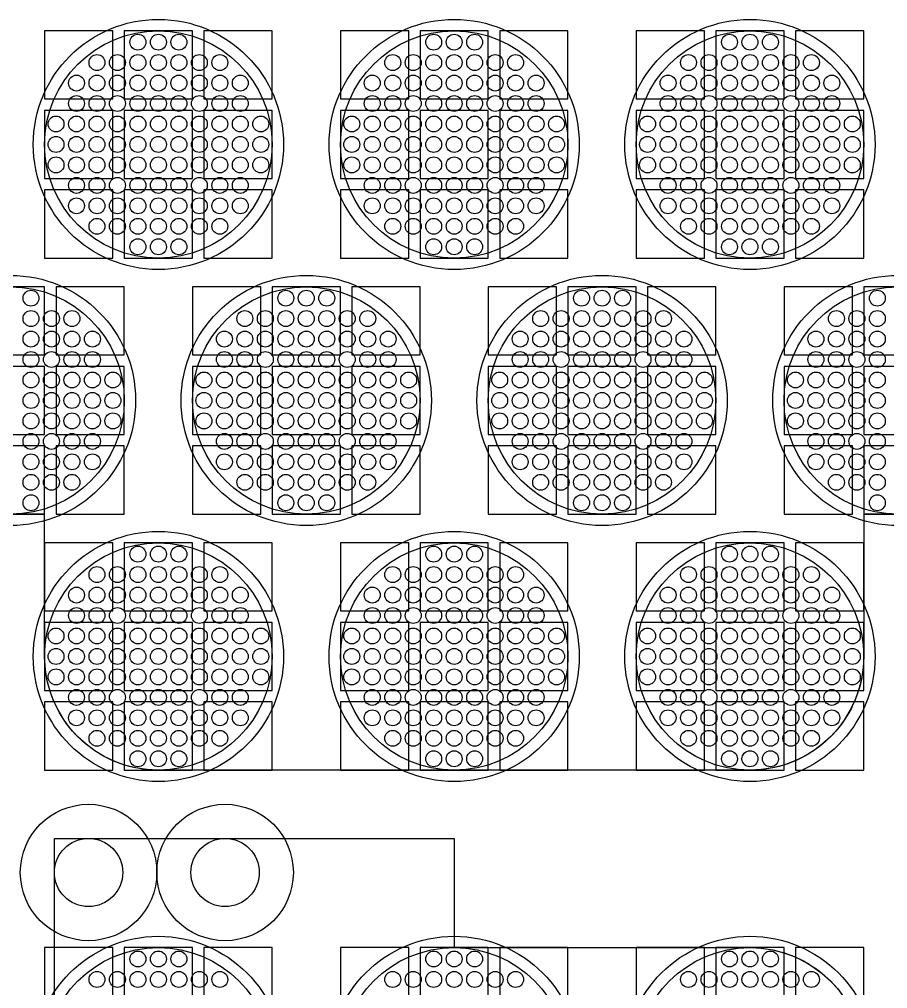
# Model space of a CAD drawing. Extents: x -49 to 54, y -38 to 38.
# Drawn here: x -37.283 to -33.467, y -17.851 to -13.588 of the extents above; entities that cross this region are included whole.
import ezdxf

# ---------------------------------------------------------------- set-up
doc = ezdxf.new("R2010")
doc.units = 0
for name, color, linetype in [('ADHESIVE_VIA_OPENINGS', 30, 'CONTINUOUS'), ('BACK_LAYER', 5, 'CONTINUOUS'), ('COND_LAYER_LOWER_ELECTRODE', 6, 'CONTINUOUS'), ('CONDUCTIVE_LAYER_BACK_LAYER', 2, 'CONTINUOUS'), ('EMITTER', 3, 'CONTINUOUS'), ('LOWER_ELECTRODE', 1, 'CONTINUOUS'), ('SUBSTRATE_VIA', 4, 'CONTINUOUS')]:
    doc.layers.add(name, color=color, linetype=linetype)

msp = doc.modelspace()

# ---------------------------------------------------------------- linework, layer by layer
at = {"layer": 'ADHESIVE_VIA_OPENINGS'}
for centre in [(-36.979, -17.3401), (-36.379, -17.3401)]:
    msp.add_circle(centre, 0.3, dxfattribs=at)
at = {"layer": 'BACK_LAYER'}
for points in [[(-37.1721, -13.9384), (-36.8721, -13.9384), (-36.8721, -13.6384), (-37.1721, -13.6384)], [(-36.8221, -13.9384), (-36.5221, -13.9384), (-36.5221, -13.6384), (-36.8221, -13.6384)], [(-36.4721, -13.9384), (-36.1721, -13.9384), (-36.1721, -13.6384), (-36.4721, -13.6384)], [(-35.8721, -13.9384), (-35.5721, -13.9384), (-35.5721, -13.6384), (-35.8721, -13.6384)], [(-35.5221, -13.9384), (-35.2221, -13.9384), (-35.2221, -13.6384), (-35.5221, -13.6384)], [(-35.1721, -13.9384), (-34.8721, -13.9384), (-34.8721, -13.6384), (-35.1721, -13.6384)], [(-34.5721, -13.9384), (-34.2721, -13.9384), (-34.2721, -13.6384), (-34.5721, -13.6384)], [(-34.2221, -13.9384), (-33.9221, -13.9384), (-33.9221, -13.6384), (-34.2221, -13.6384)], [(-33.8721, -13.9384), (-33.5721, -13.9384), (-33.5721, -13.6384), (-33.8721, -13.6384)], [(-37.1721, -14.2884), (-36.8721, -14.2884), (-36.8721, -13.9884), (-37.1721, -13.9884)], [(-36.8221, -14.2884), (-36.5221, -14.2884), (-36.5221, -13.9884), (-36.8221, -13.9884)], [(-36.4721, -14.2884), (-36.1721, -14.2884), (-36.1721, -13.9884), (-36.4721, -13.9884)], [(-35.8721, -14.2884), (-35.5721, -14.2884), (-35.5721, -13.9884), (-35.8721, -13.9884)], [(-35.5221, -14.2884), (-35.2221, -14.2884), (-35.2221, -13.9884), (-35.5221, -13.9884)], [(-35.1721, -14.2884), (-34.8721, -14.2884), (-34.8721, -13.9884), (-35.1721, -13.9884)], [(-34.5721, -14.2884), (-34.2721, -14.2884), (-34.2721, -13.9884), (-34.5721, -13.9884)], [(-34.2221, -14.2884), (-33.9221, -14.2884), (-33.9221, -13.9884), (-34.2221, -13.9884)], [(-33.8721, -14.2884), (-33.5721, -14.2884), (-33.5721, -13.9884), (-33.8721, -13.9884)], [(-37.1721, -14.6384), (-36.8721, -14.6384), (-36.8721, -14.3384), (-37.1721, -14.3384)], [(-36.8221, -14.6384), (-36.5221, -14.6384), (-36.5221, -14.3384), (-36.8221, -14.3384)], [(-36.4721, -14.6384), (-36.1721, -14.6384), (-36.1721, -14.3384), (-36.4721, -14.3384)], [(-35.8721, -14.6384), (-35.5721, -14.6384), (-35.5721, -14.3384), (-35.8721, -14.3384)], [(-35.5221, -14.6384), (-35.2221, -14.6384), (-35.2221, -14.3384), (-35.5221, -14.3384)], [(-35.1721, -14.6384), (-34.8721, -14.6384), (-34.8721, -14.3384), (-35.1721, -14.3384)], [(-34.5721, -14.6384), (-34.2721, -14.6384), (-34.2721, -14.3384), (-34.5721, -14.3384)], [(-34.2221, -14.6384), (-33.9221, -14.6384), (-33.9221, -14.3384), (-34.2221, -14.3384)], [(-33.8721, -14.6384), (-33.5721, -14.6384), (-33.5721, -14.3384), (-33.8721, -14.3384)], [(-37.4721, -15.0642), (-37.1721, -15.0642), (-37.1721, -14.7642), (-37.4721, -14.7642)], [(-37.1221, -15.0642), (-36.8221, -15.0642), (-36.8221, -14.7642), (-37.1221, -14.7642)], [(-36.5221, -15.0642), (-36.2221, -15.0642), (-36.2221, -14.7642), (-36.5221, -14.7642)], [(-36.1721, -15.0642), (-35.8721, -15.0642), (-35.8721, -14.7642), (-36.1721, -14.7642)], [(-35.8221, -15.0642), (-35.5221, -15.0642), (-35.5221, -14.7642), (-35.8221, -14.7642)], [(-35.2221, -15.0642), (-34.9221, -15.0642), (-34.9221, -14.7642), (-35.2221, -14.7642)], [(-34.8721, -15.0642), (-34.5721, -15.0642), (-34.5721, -14.7642), (-34.8721, -14.7642)], [(-34.5221, -15.0642), (-34.2221, -15.0642), (-34.2221, -14.7642), (-34.5221, -14.7642)], [(-33.9221, -15.0642), (-33.6221, -15.0642), (-33.6221, -14.7642), (-33.9221, -14.7642)], [(-33.5721, -15.0642), (-33.2721, -15.0642), (-33.2721, -14.7642), (-33.5721, -14.7642)], [(-37.4721, -15.4142), (-37.1721, -15.4142), (-37.1721, -15.1142), (-37.4721, -15.1142)], [(-37.1221, -15.4142), (-36.8221, -15.4142), (-36.8221, -15.1142), (-37.1221, -15.1142)], [(-36.5221, -15.4142), (-36.2221, -15.4142), (-36.2221, -15.1142), (-36.5221, -15.1142)], [(-36.1721, -15.4142), (-35.8721, -15.4142), (-35.8721, -15.1142), (-36.1721, -15.1142)], [(-35.8221, -15.4142), (-35.5221, -15.4142), (-35.5221, -15.1142), (-35.8221, -15.1142)], [(-35.2221, -15.4142), (-34.9221, -15.4142), (-34.9221, -15.1142), (-35.2221, -15.1142)], [(-34.8721, -15.4142), (-34.5721, -15.4142), (-34.5721, -15.1142), (-34.8721, -15.1142)], [(-34.5221, -15.4142), (-34.2221, -15.4142), (-34.2221, -15.1142), (-34.5221, -15.1142)], [(-33.9221, -15.4142), (-33.6221, -15.4142), (-33.6221, -15.1142), (-33.9221, -15.1142)], [(-33.5721, -15.4142), (-33.2721, -15.4142), (-33.2721, -15.1142), (-33.5721, -15.1142)], [(-37.4721, -15.7642), (-37.1721, -15.7642), (-37.1721, -15.4642), (-37.4721, -15.4642)], [(-37.1221, -15.7642), (-36.8221, -15.7642), (-36.8221, -15.4642), (-37.1221, -15.4642)], [(-36.5221, -15.7642), (-36.2221, -15.7642), (-36.2221, -15.4642), (-36.5221, -15.4642)], [(-36.1721, -15.7642), (-35.8721, -15.7642), (-35.8721, -15.4642), (-36.1721, -15.4642)], [(-35.8221, -15.7642), (-35.5221, -15.7642), (-35.5221, -15.4642), (-35.8221, -15.4642)], [(-35.2221, -15.7642), (-34.9221, -15.7642), (-34.9221, -15.4642), (-35.2221, -15.4642)], [(-34.8721, -15.7642), (-34.5721, -15.7642), (-34.5721, -15.4642), (-34.8721, -15.4642)], [(-34.5221, -15.7642), (-34.2221, -15.7642), (-34.2221, -15.4642), (-34.5221, -15.4642)], [(-33.9221, -15.7642), (-33.6221, -15.7642), (-33.6221, -15.4642), (-33.9221, -15.4642)], [(-33.5721, -15.7642), (-33.2721, -15.7642), (-33.2721, -15.4642), (-33.5721, -15.4642)], [(-37.1721, -16.19), (-36.8721, -16.19), (-36.8721, -15.89), (-37.1721, -15.89)], [(-36.8221, -16.19), (-36.5221, -16.19), (-36.5221, -15.89), (-36.8221, -15.89)], [(-36.4721, -16.19), (-36.1721, -16.19), (-36.1721, -15.89), (-36.4721, -15.89)], [(-35.8721, -16.19), (-35.5721, -16.19), (-35.5721, -15.89), (-35.8721, -15.89)], [(-35.5221, -16.19), (-35.2221, -16.19), (-35.2221, -15.89), (-35.5221, -15.89)], [(-35.1721, -16.19), (-34.8721, -16.19), (-34.8721, -15.89), (-35.1721, -15.89)], [(-34.5721, -16.19), (-34.2721, -16.19), (-34.2721, -15.89), (-34.5721, -15.89)], [(-34.2221, -16.19), (-33.9221, -16.19), (-33.9221, -15.89), (-34.2221, -15.89)], [(-33.8721, -16.19), (-33.5721, -16.19), (-33.5721, -15.89), (-33.8721, -15.89)], [(-37.1721, -16.54), (-36.8721, -16.54), (-36.8721, -16.24), (-37.1721, -16.24)], [(-36.8221, -16.54), (-36.5221, -16.54), (-36.5221, -16.24), (-36.8221, -16.24)], [(-36.4721, -16.54), (-36.1721, -16.54), (-36.1721, -16.24), (-36.4721, -16.24)], [(-35.8721, -16.54), (-35.5721, -16.54), (-35.5721, -16.24), (-35.8721, -16.24)], [(-35.5221, -16.54), (-35.2221, -16.54), (-35.2221, -16.24), (-35.5221, -16.24)], [(-35.1721, -16.54), (-34.8721, -16.54), (-34.8721, -16.24), (-35.1721, -16.24)], [(-34.5721, -16.54), (-34.2721, -16.54), (-34.2721, -16.24), (-34.5721, -16.24)], [(-34.2221, -16.54), (-33.9221, -16.54), (-33.9221, -16.24), (-34.2221, -16.24)], [(-33.8721, -16.54), (-33.5721, -16.54), (-33.5721, -16.24), (-33.8721, -16.24)], [(-37.1721, -16.89), (-36.8721, -16.89), (-36.8721, -16.59), (-37.1721, -16.59)], [(-36.8221, -16.89), (-36.5221, -16.89), (-36.5221, -16.59), (-36.8221, -16.59)], [(-36.4721, -16.89), (-36.1721, -16.89), (-36.1721, -16.59), (-36.4721, -16.59)], [(-35.8721, -16.89), (-35.5721, -16.89), (-35.5721, -16.59), (-35.8721, -16.59)], [(-35.5221, -16.89), (-35.2221, -16.89), (-35.2221, -16.59), (-35.5221, -16.59)], [(-35.1721, -16.89), (-34.8721, -16.89), (-34.8721, -16.59), (-35.1721, -16.59)], [(-34.5721, -16.89), (-34.2721, -16.89), (-34.2721, -16.59), (-34.5721, -16.59)], [(-34.2221, -16.89), (-33.9221, -16.89), (-33.9221, -16.59), (-34.2221, -16.59)], [(-33.8721, -16.89), (-33.5721, -16.89), (-33.5721, -16.59), (-33.8721, -16.59)], [(-37.1721, -17.9704), (-36.8721, -17.9704), (-36.8721, -17.6704), (-37.1721, -17.6704)], [(-36.8221, -17.9704), (-36.5221, -17.9704), (-36.5221, -17.6704), (-36.8221, -17.6704)], [(-36.4721, -17.9704), (-36.1721, -17.9704), (-36.1721, -17.6704), (-36.4721, -17.6704)], [(-35.8721, -17.9704), (-35.5721, -17.9704), (-35.5721, -17.6704), (-35.8721, -17.6704)], [(-35.5221, -17.9704), (-35.2221, -17.9704), (-35.2221, -17.6704), (-35.5221, -17.6704)], [(-35.1721, -17.9704), (-34.8721, -17.9704), (-34.8721, -17.6704), (-35.1721, -17.6704)], [(-34.5721, -17.9704), (-34.2721, -17.9704), (-34.2721, -17.6704), (-34.5721, -17.6704)], [(-34.2221, -17.9704), (-33.9221, -17.9704), (-33.9221, -17.6704), (-34.2221, -17.6704)], [(-33.8721, -17.9704), (-33.5721, -17.9704), (-33.5721, -17.6704), (-33.8721, -17.6704)]]:
    msp.add_lwpolyline(points, close=True, dxfattribs=at)
at = {"layer": 'COND_LAYER_LOWER_ELECTRODE'}
for centre in [(-36.6721, -14.1384), (-35.3721, -14.1384), (-34.0721, -14.1384), (-37.3221, -15.2642), (-36.0221, -15.2642), (-34.7221, -15.2642), (-33.4221, -15.2642), (-36.6721, -16.39), (-35.3721, -16.39), (-34.0721, -16.39), (-36.6721, -18.1704), (-35.3721, -18.1704), (-34.0721, -18.1704)]:
    msp.add_circle(centre, 0.55, dxfattribs=at)
at = {"layer": 'CONDUCTIVE_LAYER_BACK_LAYER'}
for points in [[(-33.4121, -15.7641), (-33.5721, -15.7641), (-33.5721, -16.39), (-33.5725, -16.4099), (-33.5737, -16.4298), (-33.5756, -16.4495), (-33.5784, -16.4692), (-33.5819, -16.4888), (-33.5862, -16.5082), (-33.5913, -16.5274), (-33.5972, -16.5464), (-33.6038, -16.5652), (-33.6111, -16.5837), (-33.6192, -16.6018), (-33.6279, -16.6197), (-33.6374, -16.6372), (-33.6476, -16.6542), (-33.6584, -16.6709), (-33.6699, -16.6871), (-33.6821, -16.7029), (-33.6948, -16.7181), (-33.7081, -16.7329), (-33.7221, -16.7471), (-33.7365, -16.7607), (-33.7515, -16.7738), (-33.767, -16.7862), (-33.783, -16.798), (-33.7995, -16.8092), (-33.8164, -16.8197), (-33.8336, -16.8295), (-33.8513, -16.8386), (-33.8693, -16.8471), (-33.8876, -16.8548), (-33.9063, -16.8617), (-33.9252, -16.868), (-33.9443, -16.8734), (-33.9636, -16.8781), (-33.9831, -16.882), (-34.0027, -16.8852), (-34.0225, -16.8876), (-34.0423, -16.8891), (-34.0621, -16.8899), (-36.682, -16.8899), (-36.7019, -16.8891), (-36.7217, -16.8876), (-36.7414, -16.8852), (-36.7611, -16.882), (-36.7806, -16.8781), (-36.7999, -16.8734), (-36.819, -16.868), (-36.8379, -16.8617), (-36.8565, -16.8548), (-36.8748, -16.8471), (-36.8929, -16.8386), (-36.9105, -16.8295), (-36.9278, -16.8197), (-36.9447, -16.8092), (-36.9611, -16.798), (-36.9771, -16.7862), (-36.9926, -16.7738), (-37.0076, -16.7607), (-37.0221, -16.7471), (-37.036, -16.7329), (-37.0494, -16.7181), (-37.0621, -16.7029), (-37.0742, -16.6871), (-37.0857, -16.6709), (-37.0966, -16.6542), (-37.1067, -16.6372), (-37.1162, -16.6197), (-37.125, -16.6018), (-37.1331, -16.5837), (-37.1404, -16.5652), (-37.147, -16.5464), (-37.1528, -16.5274), (-37.1579, -16.5082), (-37.1622, -16.4888), (-37.1658, -16.4692), (-37.1685, -16.4495), (-37.1705, -16.4298), (-37.1717, -16.4099), (-37.1721, -16.39), (-37.1721, -15.7641), (-37.332, -15.7641)], [(-37.129, -17.9676), (-37.129, -17.1901), (-35.3721, -17.1901), (-35.3721, -17.6705), (-34.0621, -17.6705), (-34.0423, -17.6713), (-34.0225, -17.6729), (-34.0027, -17.6752), (-33.9831, -17.6784), (-33.9636, -17.6823), (-33.9443, -17.687), (-33.9252, -17.6925), (-33.9063, -17.6987), (-33.8876, -17.7057), (-33.8693, -17.7134), (-33.8513, -17.7218), (-33.8336, -17.7309), (-33.8164, -17.7408), (-33.7995, -17.7513), (-33.783, -17.7624), (-33.767, -17.7742), (-33.7515, -17.7867), (-33.7365, -17.7997), (-33.7221, -17.8134), (-33.7081, -17.8276), (-33.6948, -17.8423), (-33.6821, -17.8576)]]:
    msp.add_lwpolyline(points, dxfattribs=at)
at = {"layer": 'EMITTER'}
for centre in [(-36.6721, -14.1384), (-35.3721, -14.1384), (-34.0721, -14.1384), (-37.3221, -15.2642), (-36.0221, -15.2642), (-34.7221, -15.2642), (-33.4221, -15.2642), (-36.6721, -16.39), (-35.3721, -16.39), (-34.0721, -16.39), (-36.6721, -18.1704), (-35.3721, -18.1704), (-34.0721, -18.1704)]:
    msp.add_circle(centre, 0.5, dxfattribs=at)
at = {"layer": 'LOWER_ELECTRODE'}
for centre in [(-36.7621, -13.6884), (-36.6721, -13.6884), (-36.5821, -13.6884), (-35.4621, -13.6884), (-35.3721, -13.6884), (-35.2821, -13.6884), (-34.1621, -13.6884), (-34.0721, -13.6884), (-33.9821, -13.6884), (-36.9421, -13.7784), (-36.8521, -13.7784), (-36.7621, -13.7784), (-36.6721, -13.7784), (-36.5821, -13.7784), (-36.4921, -13.7784), (-36.4021, -13.7784), (-35.6421, -13.7784), (-35.5521, -13.7784), (-35.4621, -13.7784), (-35.3721, -13.7784), (-35.2821, -13.7784), (-35.1921, -13.7784), (-35.1021, -13.7784), (-34.3421, -13.7784), (-34.2521, -13.7784), (-34.1621, -13.7784), (-34.0721, -13.7784), (-33.9821, -13.7784), (-33.8921, -13.7784), (-33.8021, -13.7784), (-37.0321, -13.8684), (-36.9421, -13.8684), (-36.8521, -13.8684), (-36.7621, -13.8684), (-36.6721, -13.8684), (-36.5821, -13.8684), (-36.4921, -13.8684), (-36.4021, -13.8684), (-36.3121, -13.8684), (-35.7321, -13.8684), (-35.6421, -13.8684), (-35.5521, -13.8684), (-35.4621, -13.8684), (-35.3721, -13.8684), (-35.2821, -13.8684), (-35.1921, -13.8684), (-35.1021, -13.8684), (-35.0121, -13.8684), (-34.4321, -13.8684), (-34.3421, -13.8684), (-34.2521, -13.8684), (-34.1621, -13.8684), (-34.0721, -13.8684), (-33.9821, -13.8684), (-33.8921, -13.8684), (-33.8021, -13.8684), (-33.7121, -13.8684), (-37.0321, -13.9584), (-36.9421, -13.9584), (-36.8521, -13.9584), (-36.7621, -13.9584), (-36.6721, -13.9584), (-36.5821, -13.9584), (-36.4921, -13.9584), (-36.4021, -13.9584), (-36.3121, -13.9584), (-35.7321, -13.9584), (-35.6421, -13.9584), (-35.5521, -13.9584), (-35.4621, -13.9584), (-35.3721, -13.9584), (-35.2821, -13.9584), (-35.1921, -13.9584), (-35.1021, -13.9584), (-35.0121, -13.9584), (-34.4321, -13.9584), (-34.3421, -13.9584), (-34.2521, -13.9584), (-34.1621, -13.9584), (-34.0721, -13.9584), (-33.9821, -13.9584), (-33.8921, -13.9584), (-33.8021, -13.9584), (-33.7121, -13.9584), (-37.1221, -14.0484), (-37.0321, -14.0484), (-36.9421, -14.0484), (-36.8521, -14.0484), (-36.7621, -14.0484), (-36.6721, -14.0484), (-36.5821, -14.0484), (-36.4921, -14.0484), (-36.4021, -14.0484), (-36.3121, -14.0484), (-36.2221, -14.0484), (-35.8221, -14.0484), (-35.7321, -14.0484), (-35.6421, -14.0484), (-35.5521, -14.0484), (-35.4621, -14.0484), (-35.3721, -14.0484), (-35.2821, -14.0484), (-35.1921, -14.0484), (-35.1021, -14.0484), (-35.0121, -14.0484), (-34.9221, -14.0484), (-34.5221, -14.0484), (-34.4321, -14.0484), (-34.3421, -14.0484), (-34.2521, -14.0484), (-34.1621, -14.0484), (-34.0721, -14.0484), (-33.9821, -14.0484), (-33.8921, -14.0484), (-33.8021, -14.0484), (-33.7121, -14.0484), (-33.6221, -14.0484), (-37.1221, -14.1384), (-37.0321, -14.1384), (-36.9421, -14.1384), (-36.8521, -14.1384), (-36.7621, -14.1384), (-36.6721, -14.1384), (-36.5821, -14.1384), (-36.4921, -14.1384), (-36.4021, -14.1384), (-36.3121, -14.1384), (-36.2221, -14.1384), (-35.8221, -14.1384), (-35.7321, -14.1384), (-35.6421, -14.1384), (-35.5521, -14.1384), (-35.4621, -14.1384), (-35.3721, -14.1384), (-35.2821, -14.1384), (-35.1921, -14.1384), (-35.1021, -14.1384), (-35.0121, -14.1384), (-34.9221, -14.1384), (-34.5221, -14.1384), (-34.4321, -14.1384), (-34.3421, -14.1384), (-34.2521, -14.1384), (-34.1621, -14.1384), (-34.0721, -14.1384), (-33.9821, -14.1384), (-33.8921, -14.1384), (-33.8021, -14.1384), (-33.7121, -14.1384), (-33.6221, -14.1384), (-37.1221, -14.2284), (-37.0321, -14.2284), (-36.9421, -14.2284), (-36.8521, -14.2284), (-36.7621, -14.2284), (-36.6721, -14.2284), (-36.5821, -14.2284), (-36.4921, -14.2284), (-36.4021, -14.2284), (-36.3121, -14.2284), (-36.2221, -14.2284), (-35.8221, -14.2284), (-35.7321, -14.2284), (-35.6421, -14.2284), (-35.5521, -14.2284), (-35.4621, -14.2284), (-35.3721, -14.2284), (-35.2821, -14.2284), (-35.1921, -14.2284), (-35.1021, -14.2284), (-35.0121, -14.2284), (-34.9221, -14.2284), (-34.5221, -14.2284), (-34.4321, -14.2284), (-34.3421, -14.2284), (-34.2521, -14.2284), (-34.1621, -14.2284), (-34.0721, -14.2284), (-33.9821, -14.2284), (-33.8921, -14.2284), (-33.8021, -14.2284), (-33.7121, -14.2284), (-33.6221, -14.2284), (-37.0321, -14.3184), (-36.9421, -14.3184), (-36.8521, -14.3184), (-36.7621, -14.3184), (-36.6721, -14.3184), (-36.5821, -14.3184), (-36.4921, -14.3184), (-36.4021, -14.3184), (-36.3121, -14.3184), (-35.7321, -14.3184), (-35.6421, -14.3184), (-35.5521, -14.3184), (-35.4621, -14.3184), (-35.3721, -14.3184), (-35.2821, -14.3184), (-35.1921, -14.3184), (-35.1021, -14.3184), (-35.0121, -14.3184), (-34.4321, -14.3184), (-34.3421, -14.3184), (-34.2521, -14.3184), (-34.1621, -14.3184), (-34.0721, -14.3184), (-33.9821, -14.3184), (-33.8921, -14.3184), (-33.8021, -14.3184), (-33.7121, -14.3184), (-37.0321, -14.4084), (-36.9421, -14.4084), (-36.8521, -14.4084), (-36.7621, -14.4084), (-36.6721, -14.4084), (-36.5821, -14.4084), (-36.4921, -14.4084), (-36.4021, -14.4084), (-36.3121, -14.4084), (-35.7321, -14.4084), (-35.6421, -14.4084), (-35.5521, -14.4084), (-35.4621, -14.4084), (-35.3721, -14.4084), (-35.2821, -14.4084), (-35.1921, -14.4084), (-35.1021, -14.4084), (-35.0121, -14.4084), (-34.4321, -14.4084), (-34.3421, -14.4084), (-34.2521, -14.4084), (-34.1621, -14.4084), (-34.0721, -14.4084), (-33.9821, -14.4084), (-33.8921, -14.4084), (-33.8021, -14.4084), (-33.7121, -14.4084), (-36.9421, -14.4984), (-36.8521, -14.4984), (-36.7621, -14.4984), (-36.6721, -14.4984), (-36.5821, -14.4984), (-36.4921, -14.4984), (-36.4021, -14.4984), (-35.6421, -14.4984), (-35.5521, -14.4984), (-35.4621, -14.4984), (-35.3721, -14.4984), (-35.2821, -14.4984), (-35.1921, -14.4984), (-35.1021, -14.4984), (-34.3421, -14.4984), (-34.2521, -14.4984), (-34.1621, -14.4984), (-34.0721, -14.4984), (-33.9821, -14.4984), (-33.8921, -14.4984), (-33.8021, -14.4984), (-36.7621, -14.5884), (-36.6721, -14.5884), (-36.5821, -14.5884), (-35.4621, -14.5884), (-35.3721, -14.5884), (-35.2821, -14.5884), (-34.1621, -14.5884), (-34.0721, -14.5884), (-33.9821, -14.5884), (-37.2321, -14.8142), (-36.1121, -14.8142), (-36.0221, -14.8142), (-35.9321, -14.8142), (-34.8121, -14.8142), (-34.7221, -14.8142), (-34.6321, -14.8142), (-33.5121, -14.8142), (-37.2321, -14.9042), (-37.1421, -14.9042), (-37.0521, -14.9042), (-36.2921, -14.9042), (-36.2021, -14.9042), (-36.1121, -14.9042), (-36.0221, -14.9042), (-35.9321, -14.9042), (-35.8421, -14.9042), (-35.7521, -14.9042), (-34.9921, -14.9042), (-34.9021, -14.9042), (-34.8121, -14.9042), (-34.7221, -14.9042), (-34.6321, -14.9042), (-34.5421, -14.9042), (-34.4521, -14.9042), (-33.6921, -14.9042), (-33.6021, -14.9042), (-33.5121, -14.9042), (-37.2321, -14.9942), (-37.1421, -14.9942), (-37.0521, -14.9942), (-36.9621, -14.9942), (-36.3821, -14.9942), (-36.2921, -14.9942), (-36.2021, -14.9942), (-36.1121, -14.9942), (-36.0221, -14.9942), (-35.9321, -14.9942), (-35.8421, -14.9942), (-35.7521, -14.9942), (-35.6621, -14.9942), (-35.0821, -14.9942), (-34.9921, -14.9942), (-34.9021, -14.9942), (-34.8121, -14.9942), (-34.7221, -14.9942), (-34.6321, -14.9942), (-34.5421, -14.9942), (-34.4521, -14.9942), (-34.3621, -14.9942), (-33.7821, -14.9942), (-33.6921, -14.9942), (-33.6021, -14.9942), (-33.5121, -14.9942), (-37.2321, -15.0842), (-37.1421, -15.0842), (-37.0521, -15.0842), (-36.9621, -15.0842), (-36.3821, -15.0842), (-36.2921, -15.0842), (-36.2021, -15.0842), (-36.1121, -15.0842), (-36.0221, -15.0842), (-35.9321, -15.0842), (-35.8421, -15.0842), (-35.7521, -15.0842), (-35.6621, -15.0842), (-35.0821, -15.0842), (-34.9921, -15.0842), (-34.9021, -15.0842), (-34.8121, -15.0842), (-34.7221, -15.0842), (-34.6321, -15.0842), (-34.5421, -15.0842), (-34.4521, -15.0842), (-34.3621, -15.0842), (-33.7821, -15.0842), (-33.6921, -15.0842), (-33.6021, -15.0842), (-33.5121, -15.0842), (-37.2321, -15.1742), (-37.1421, -15.1742), (-37.0521, -15.1742), (-36.9621, -15.1742), (-36.8721, -15.1742), (-36.4721, -15.1742), (-36.3821, -15.1742), (-36.2921, -15.1742), (-36.2021, -15.1742), (-36.1121, -15.1742), (-36.0221, -15.1742), (-35.9321, -15.1742), (-35.8421, -15.1742), (-35.7521, -15.1742), (-35.6621, -15.1742), (-35.5721, -15.1742), (-35.1721, -15.1742), (-35.0821, -15.1742), (-34.9921, -15.1742), (-34.9021, -15.1742), (-34.8121, -15.1742), (-34.7221, -15.1742), (-34.6321, -15.1742), (-34.5421, -15.1742), (-34.4521, -15.1742), (-34.3621, -15.1742), (-34.2721, -15.1742), (-33.8721, -15.1742), (-33.7821, -15.1742), (-33.6921, -15.1742), (-33.6021, -15.1742), (-33.5121, -15.1742), (-37.2321, -15.2642), (-37.1421, -15.2642), (-37.0521, -15.2642), (-36.9621, -15.2642), (-36.8721, -15.2642), (-36.4721, -15.2642), (-36.3821, -15.2642), (-36.2921, -15.2642), (-36.2021, -15.2642), (-36.1121, -15.2642), (-36.0221, -15.2642), (-35.9321, -15.2642), (-35.8421, -15.2642), (-35.7521, -15.2642), (-35.6621, -15.2642), (-35.5721, -15.2642), (-35.1721, -15.2642), (-35.0821, -15.2642), (-34.9921, -15.2642), (-34.9021, -15.2642), (-34.8121, -15.2642), (-34.7221, -15.2642), (-34.6321, -15.2642), (-34.5421, -15.2642), (-34.4521, -15.2642), (-34.3621, -15.2642), (-34.2721, -15.2642), (-33.8721, -15.2642), (-33.7821, -15.2642), (-33.6921, -15.2642), (-33.6021, -15.2642), (-33.5121, -15.2642), (-37.2321, -15.3542), (-37.1421, -15.3542), (-37.0521, -15.3542), (-36.9621, -15.3542), (-36.8721, -15.3542), (-36.4721, -15.3542), (-36.3821, -15.3542), (-36.2921, -15.3542), (-36.2021, -15.3542), (-36.1121, -15.3542), (-36.0221, -15.3542), (-35.9321, -15.3542), (-35.8421, -15.3542), (-35.7521, -15.3542), (-35.6621, -15.3542), (-35.5721, -15.3542), (-35.1721, -15.3542), (-35.0821, -15.3542), (-34.9921, -15.3542), (-34.9021, -15.3542), (-34.8121, -15.3542), (-34.7221, -15.3542), (-34.6321, -15.3542), (-34.5421, -15.3542), (-34.4521, -15.3542), (-34.3621, -15.3542), (-34.2721, -15.3542), (-33.8721, -15.3542), (-33.7821, -15.3542), (-33.6921, -15.3542), (-33.6021, -15.3542), (-33.5121, -15.3542), (-37.2321, -15.4442), (-37.1421, -15.4442), (-37.0521, -15.4442), (-36.9621, -15.4442), (-36.3821, -15.4442), (-36.2921, -15.4442), (-36.2021, -15.4442), (-36.1121, -15.4442), (-36.0221, -15.4442), (-35.9321, -15.4442), (-35.8421, -15.4442), (-35.7521, -15.4442), (-35.6621, -15.4442), (-35.0821, -15.4442), (-34.9921, -15.4442), (-34.9021, -15.4442), (-34.8121, -15.4442), (-34.7221, -15.4442), (-34.6321, -15.4442), (-34.5421, -15.4442), (-34.4521, -15.4442), (-34.3621, -15.4442), (-33.7821, -15.4442), (-33.6921, -15.4442), (-33.6021, -15.4442), (-33.5121, -15.4442), (-37.2321, -15.5342), (-37.1421, -15.5342), (-37.0521, -15.5342), (-36.9621, -15.5342), (-36.3821, -15.5342), (-36.2921, -15.5342), (-36.2021, -15.5342), (-36.1121, -15.5342), (-36.0221, -15.5342), (-35.9321, -15.5342), (-35.8421, -15.5342), (-35.7521, -15.5342), (-35.6621, -15.5342), (-35.0821, -15.5342), (-34.9921, -15.5342), (-34.9021, -15.5342), (-34.8121, -15.5342), (-34.7221, -15.5342), (-34.6321, -15.5342), (-34.5421, -15.5342), (-34.4521, -15.5342), (-34.3621, -15.5342), (-33.7821, -15.5342), (-33.6921, -15.5342), (-33.6021, -15.5342), (-33.5121, -15.5342), (-37.2321, -15.6242), (-37.1421, -15.6242), (-37.0521, -15.6242), (-36.2921, -15.6242), (-36.2021, -15.6242), (-36.1121, -15.6242), (-36.0221, -15.6242), (-35.9321, -15.6242), (-35.8421, -15.6242), (-35.7521, -15.6242), (-34.9921, -15.6242), (-34.9021, -15.6242), (-34.8121, -15.6242), (-34.7221, -15.6242), (-34.6321, -15.6242), (-34.5421, -15.6242), (-34.4521, -15.6242), (-33.6921, -15.6242), (-33.6021, -15.6242), (-33.5121, -15.6242), (-37.2321, -15.7142), (-36.1121, -15.7142), (-36.0221, -15.7142), (-35.9321, -15.7142), (-34.8121, -15.7142), (-34.7221, -15.7142), (-34.6321, -15.7142), (-33.5121, -15.7142), (-36.7621, -15.94), (-36.6721, -15.94), (-36.5821, -15.94), (-35.4621, -15.94), (-35.3721, -15.94), (-35.2821, -15.94), (-34.1621, -15.94), (-34.0721, -15.94), (-33.9821, -15.94), (-36.9421, -16.03), (-36.8521, -16.03), (-36.7621, -16.03), (-36.6721, -16.03), (-36.5821, -16.03), (-36.4921, -16.03), (-36.4021, -16.03), (-35.6421, -16.03), (-35.5521, -16.03), (-35.4621, -16.03), (-35.3721, -16.03), (-35.2821, -16.03), (-35.1921, -16.03), (-35.1021, -16.03), (-34.3421, -16.03), (-34.2521, -16.03), (-34.1621, -16.03), (-34.0721, -16.03), (-33.9821, -16.03), (-33.8921, -16.03), (-33.8021, -16.03), (-37.0321, -16.12), (-36.9421, -16.12), (-36.8521, -16.12), (-36.7621, -16.12), (-36.6721, -16.12), (-36.5821, -16.12), (-36.4921, -16.12), (-36.4021, -16.12), (-36.3121, -16.12), (-35.7321, -16.12), (-35.6421, -16.12), (-35.5521, -16.12), (-35.4621, -16.12), (-35.3721, -16.12), (-35.2821, -16.12), (-35.1921, -16.12), (-35.1021, -16.12), (-35.0121, -16.12), (-34.4321, -16.12), (-34.3421, -16.12), (-34.2521, -16.12), (-34.1621, -16.12), (-34.0721, -16.12), (-33.9821, -16.12), (-33.8921, -16.12), (-33.8021, -16.12), (-33.7121, -16.12), (-37.0321, -16.21), (-36.9421, -16.21), (-36.8521, -16.21), (-36.7621, -16.21), (-36.6721, -16.21), (-36.5821, -16.21), (-36.4921, -16.21), (-36.4021, -16.21), (-36.3121, -16.21), (-35.7321, -16.21), (-35.6421, -16.21), (-35.5521, -16.21), (-35.4621, -16.21), (-35.3721, -16.21), (-35.2821, -16.21), (-35.1921, -16.21), (-35.1021, -16.21), (-35.0121, -16.21), (-34.4321, -16.21), (-34.3421, -16.21), (-34.2521, -16.21), (-34.1621, -16.21), (-34.0721, -16.21), (-33.9821, -16.21), (-33.8921, -16.21), (-33.8021, -16.21), (-33.7121, -16.21), (-37.1221, -16.3), (-37.0321, -16.3), (-36.9421, -16.3), (-36.8521, -16.3), (-36.7621, -16.3), (-36.6721, -16.3), (-36.5821, -16.3), (-36.4921, -16.3), (-36.4021, -16.3), (-36.3121, -16.3), (-36.2221, -16.3), (-35.8221, -16.3), (-35.7321, -16.3), (-35.6421, -16.3), (-35.5521, -16.3), (-35.4621, -16.3), (-35.3721, -16.3), (-35.2821, -16.3), (-35.1921, -16.3), (-35.1021, -16.3), (-35.0121, -16.3), (-34.9221, -16.3), (-34.5221, -16.3), (-34.4321, -16.3), (-34.3421, -16.3), (-34.2521, -16.3), (-34.1621, -16.3), (-34.0721, -16.3), (-33.9821, -16.3), (-33.8921, -16.3), (-33.8021, -16.3), (-33.7121, -16.3), (-33.6221, -16.3), (-37.1221, -16.39), (-37.0321, -16.39), (-36.9421, -16.39), (-36.8521, -16.39), (-36.7621, -16.39), (-36.6721, -16.39), (-36.5821, -16.39), (-36.4921, -16.39), (-36.4021, -16.39), (-36.3121, -16.39), (-36.2221, -16.39), (-35.8221, -16.39), (-35.7321, -16.39), (-35.6421, -16.39), (-35.5521, -16.39), (-35.4621, -16.39), (-35.3721, -16.39), (-35.2821, -16.39), (-35.1921, -16.39), (-35.1021, -16.39), (-35.0121, -16.39), (-34.9221, -16.39), (-34.5221, -16.39), (-34.4321, -16.39), (-34.3421, -16.39), (-34.2521, -16.39), (-34.1621, -16.39), (-34.0721, -16.39), (-33.9821, -16.39), (-33.8921, -16.39), (-33.8021, -16.39), (-33.7121, -16.39), (-33.6221, -16.39), (-37.1221, -16.48), (-37.0321, -16.48), (-36.9421, -16.48), (-36.8521, -16.48), (-36.7621, -16.48), (-36.6721, -16.48), (-36.5821, -16.48), (-36.4921, -16.48), (-36.4021, -16.48), (-36.3121, -16.48), (-36.2221, -16.48), (-35.8221, -16.48), (-35.7321, -16.48), (-35.6421, -16.48), (-35.5521, -16.48), (-35.4621, -16.48), (-35.3721, -16.48), (-35.2821, -16.48), (-35.1921, -16.48), (-35.1021, -16.48), (-35.0121, -16.48), (-34.9221, -16.48), (-34.5221, -16.48), (-34.4321, -16.48), (-34.3421, -16.48), (-34.2521, -16.48), (-34.1621, -16.48), (-34.0721, -16.48), (-33.9821, -16.48), (-33.8921, -16.48), (-33.8021, -16.48), (-33.7121, -16.48), (-33.6221, -16.48), (-37.0321, -16.57), (-36.9421, -16.57), (-36.8521, -16.57), (-36.7621, -16.57), (-36.6721, -16.57), (-36.5821, -16.57), (-36.4921, -16.57), (-36.4021, -16.57), (-36.3121, -16.57), (-35.7321, -16.57), (-35.6421, -16.57), (-35.5521, -16.57), (-35.4621, -16.57), (-35.3721, -16.57), (-35.2821, -16.57), (-35.1921, -16.57), (-35.1021, -16.57), (-35.0121, -16.57), (-34.4321, -16.57), (-34.3421, -16.57), (-34.2521, -16.57), (-34.1621, -16.57), (-34.0721, -16.57), (-33.9821, -16.57), (-33.8921, -16.57), (-33.8021, -16.57), (-33.7121, -16.57), (-37.0321, -16.66), (-36.9421, -16.66), (-36.8521, -16.66), (-36.7621, -16.66), (-36.6721, -16.66), (-36.5821, -16.66), (-36.4921, -16.66), (-36.4021, -16.66), (-36.3121, -16.66), (-35.7321, -16.66), (-35.6421, -16.66), (-35.5521, -16.66), (-35.4621, -16.66), (-35.3721, -16.66), (-35.2821, -16.66), (-35.1921, -16.66), (-35.1021, -16.66), (-35.0121, -16.66), (-34.4321, -16.66), (-34.3421, -16.66), (-34.2521, -16.66), (-34.1621, -16.66), (-34.0721, -16.66), (-33.9821, -16.66), (-33.8921, -16.66), (-33.8021, -16.66), (-33.7121, -16.66), (-36.9421, -16.75), (-36.8521, -16.75), (-36.7621, -16.75), (-36.6721, -16.75), (-36.5821, -16.75), (-36.4921, -16.75), (-36.4021, -16.75), (-35.6421, -16.75), (-35.5521, -16.75), (-35.4621, -16.75), (-35.3721, -16.75), (-35.2821, -16.75), (-35.1921, -16.75), (-35.1021, -16.75), (-34.3421, -16.75), (-34.2521, -16.75), (-34.1621, -16.75), (-34.0721, -16.75), (-33.9821, -16.75), (-33.8921, -16.75), (-33.8021, -16.75), (-36.7621, -16.84), (-36.6721, -16.84), (-36.5821, -16.84), (-35.4621, -16.84), (-35.3721, -16.84), (-35.2821, -16.84), (-34.1621, -16.84), (-34.0721, -16.84), (-33.9821, -16.84), (-36.7621, -17.7204), (-36.6721, -17.7204), (-36.5821, -17.7204), (-35.4621, -17.7204), (-35.3721, -17.7204), (-35.2821, -17.7204), (-34.1621, -17.7204), (-34.0721, -17.7204), (-33.9821, -17.7204), (-36.9421, -17.8104), (-36.8521, -17.8104), (-36.7621, -17.8104), (-36.6721, -17.8104), (-36.5821, -17.8104), (-36.4921, -17.8104), (-36.4021, -17.8104), (-35.6421, -17.8104), (-35.5521, -17.8104), (-35.4621, -17.8104), (-35.3721, -17.8104), (-35.2821, -17.8104), (-35.1921, -17.8104), (-35.1021, -17.8104), (-34.3421, -17.8104), (-34.2521, -17.8104), (-34.1621, -17.8104), (-34.0721, -17.8104), (-33.9821, -17.8104), (-33.8921, -17.8104), (-33.8021, -17.8104)]:
    msp.add_circle(centre, 0.035, dxfattribs=at)
at = {"layer": 'SUBSTRATE_VIA'}
for centre in [(-36.979, -17.3401), (-36.379, -17.3401)]:
    msp.add_circle(centre, 0.15, dxfattribs=at)

doc.saveas('drawing.dxf')
